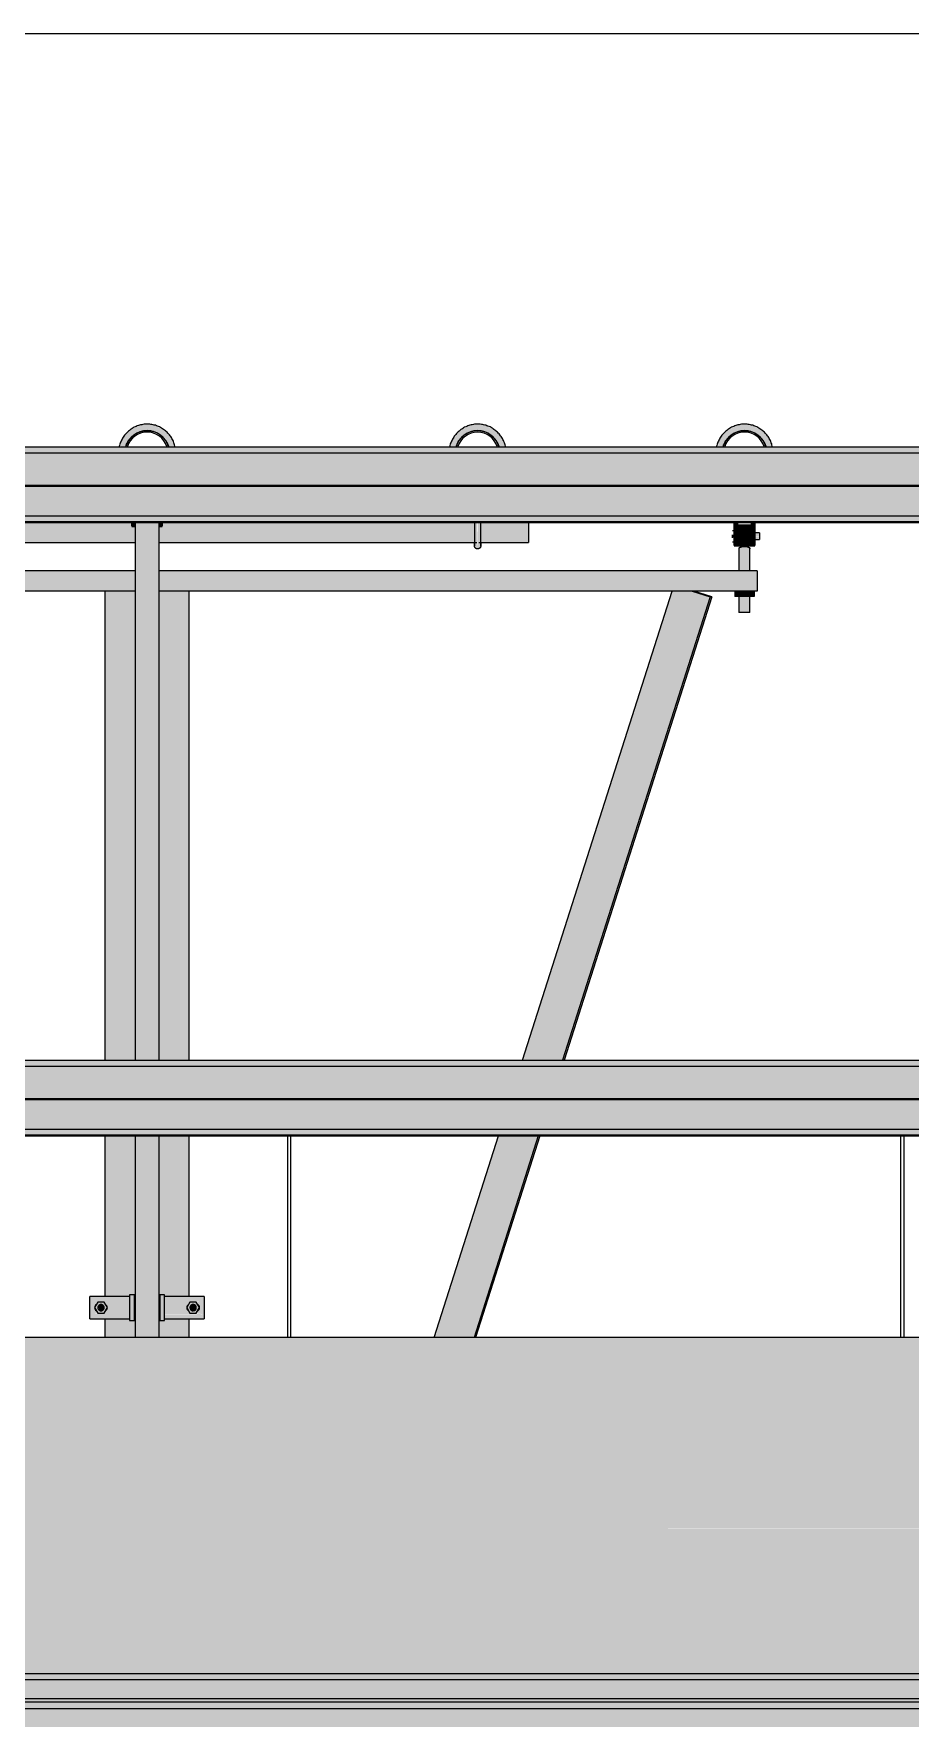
# Model space of a CAD drawing. Header units: inches. Extents: x 20426 to 92531, y -195 to 750.
# Drawn here: x 26891 to 26960, y 192 to 325.2 of the extents above; entities that cross this region are included whole.
import ezdxf

# ---------------------------------------------------------------- set-up
doc = ezdxf.new("R2010")
doc.units = ezdxf.units.IN
doc.header["$MEASUREMENT"] = 0
for name, color, linetype, lineweight in [('A-GLAZ-CWMG', 51, 'Continuous', 9), ('A-WALL-PATT', 111, 'Continuous', 13), ('M-HVAC-DUCT', 70, 'Continuous', 9), ('Q-SPCQ', 91, 'Continuous', 9), ('S-BEAM', 12, 'Continuous', 9)]:
    doc.layers.add(name, color=color, linetype=linetype, lineweight=lineweight)

# ---------------------------------------------------------------- blocks, each defined once
blk = doc.blocks.new('Girt_Z - 8_D-757207-Elevation - South')
at = {"layer": 'S-BEAM'}
h = blk.add_hatch(color=256, dxfattribs=at)
h.paths.add_polyline_path([(25949.14, 244), (25971.39, 244), (25971.39, 244.48), (25890.95, 244.48), (25890.95, 244), (25914.59, 244)], flags=0)
h.paths.add_polyline_path([(24774.17, 244), (25830.8, 244), (25830.8, 244.48), (22795.77, 244.48), (22795.77, 244), (24765.53, 244)], flags=0)
h = blk.add_hatch(color=256, dxfattribs=at)
h.paths.add_polyline_path([(25707.24, 241.63), (25830.8, 241.63), (25830.8, 244), (22795.77, 244), (22795.77, 241.63), (25672.68, 241.63)], flags=0)
h.paths.add_polyline_path([(25925.06, 241.63), (25925.06, 242.13), (25971.39, 242.13), (25971.39, 244), (25890.95, 244), (25890.95, 241.63), (25914.59, 241.63)], flags=0)
h = blk.add_hatch(color=256, dxfattribs=at)
h.paths.add_polyline_path([(24808.73, 241.45), (25830.8, 241.47), (25830.8, 241.63), (22795.77, 241.63), (22795.77, 241.45), (24774.17, 241.45)], flags=0)
h.paths.add_polyline_path([(25925.06, 241.45), (25925.06, 241.63), (25890.95, 241.63), (25890.95, 241.45), (25914.59, 241.45)], flags=0)
h = blk.add_hatch(color=256, dxfattribs=at)
h.paths.add_polyline_path([(24843.29, 241.37), (25830.8, 241.41), (25830.8, 241.45), (22795.77, 241.41), (22795.77, 241.37), (24808.73, 241.37)], flags=0)
h.paths.add_polyline_path([(25925.06, 241.37), (25925.06, 241.45), (25890.95, 241.41), (25890.95, 241.37), (25914.59, 241.37)], flags=0)
h = blk.add_hatch(color=256, dxfattribs=at)
h.paths.add_polyline_path([(25629.48, 239.05), (25672.77, 239.05), (25672.77, 241.25), (25830.8, 241.25), (25830.8, 241.37), (22795.77, 241.37), (22795.77, 241.25), (22810.02, 241.25), (22810.02, 239.05), (25620.84, 239.05)], flags=0)
h.paths.add_polyline_path([(25890.95, 241.25), (25925.06, 241.25), (25925.06, 241.37), (25890.95, 241.37)], flags=0)
for points in [[(24635.94, 238.6), (25672.77, 238.6), (25672.77, 239.05), (22810.02, 239.05), (22810.02, 238.6), (24566.82, 238.6)], [(25672.77, 238.52), (25672.77, 238.6), (22810.02, 238.6), (22810.02, 238.52), (25672.68, 238.52)]]:
    blk.add_hatch(color=256, dxfattribs=at).paths.add_polyline_path(points, flags=0)
for p, q in [((22795.77, 244.48), (25830.8, 244.48)), ((22795.77, 244), (25830.8, 244)), ((22795.77, 241.45), (25830.8, 241.45)), ((22795.77, 241.37), (25830.8, 241.37)), ((22810.02, 239.05), (25672.77, 239.05)), ((22810.02, 238.6), (25672.77, 238.6)), ((22810.02, 238.52), (25672.77, 238.52))]:
    blk.add_line(p, q, dxfattribs=at)
blk = doc.blocks.new('Girt_Z - 8_D-V30-Elevation - South')
at = {"layer": 'S-BEAM'}
for points in [[(25949.14, 292.25), (25971.39, 292.25), (25971.39, 292.73), (22795.77, 292.73), (22795.77, 292.25), (25931.86, 292.25)], [(25949.14, 289.88), (25971.39, 289.88), (25971.39, 292.25), (22795.77, 292.25), (22795.77, 289.88), (25931.86, 289.88)], [(25003.12, 289.7), (25971.39, 289.72), (25971.39, 289.88), (22795.77, 289.88), (22795.77, 289.7), (24998.8, 289.7)], [(25668.36, 289.62), (25971.39, 289.66), (25971.39, 289.7), (22795.77, 289.66), (22795.77, 289.62), (25666.2, 289.62)], [(25949.14, 287.3), (25971.39, 287.3), (25971.39, 289.62), (22795.77, 289.62), (22795.77, 287.3), (25931.86, 287.3)], [(25949.14, 286.85), (25971.39, 286.85), (25971.39, 287.3), (22795.77, 287.3), (22795.77, 286.85), (25931.86, 286.85)], [(25971.39, 286.77), (25971.39, 286.85), (22795.77, 286.85), (22795.77, 286.77), (25949.14, 286.77)]]:
    blk.add_hatch(color=256, dxfattribs=at).paths.add_polyline_path(points, flags=0)
for p, q in [((22795.77, 292.73), (25971.39, 292.73)), ((22795.77, 292.25), (25971.39, 292.25)), ((22795.77, 289.7), (25971.39, 289.7)), ((22795.77, 289.62), (25971.39, 289.62)), ((22795.77, 287.3), (25971.39, 287.3)), ((22795.77, 286.85), (25971.39, 286.85)), ((22795.77, 286.77), (25971.39, 286.77))]:
    blk.add_line(p, q, dxfattribs=at)
blk = doc.blocks.new('Girt_Z - 8_D-V31-Elevation - South')
at = {"layer": 'S-BEAM'}
for points in [[(24730.97, 195.75), (25672.77, 195.75), (25672.77, 196.23), (22810.02, 196.23), (22810.02, 195.75), (24722.34, 195.75)], [(25672.77, 194.24), (25672.77, 195.75), (22810.02, 195.75), (22810.02, 194.24), (25672.68, 194.24)]]:
    blk.add_hatch(color=256, dxfattribs=at).paths.add_polyline_path(points, flags=0)
for p, q in [((22810.02, 196.23), (25672.77, 196.23)), ((22810.02, 195.75), (25672.77, 195.75))]:
    blk.add_line(p, q, dxfattribs=at)
blk = doc.blocks.new('Basketball_Backstop-Performance_Sports_Systems-3103-Ceiling_Hung - 27_-0_ to 27_-11 7_8_-706978-Elevation - South')
at = {"layer": 'Q-SPCQ'}
for points in [[(24958.75, 292.73), (24958.75, 292.73), (24958.57, 293.32), (24958.01, 294.01), (24957.11, 294.44), (24956.35, 294.44), (24956.11, 294.44), (24955.21, 294.01), (24954.58, 293.23), (24954.53, 292.73), (24954.93, 292.74), (24955.2, 293.27), (24955.46, 293.56), (24955.89, 293.83), (24956.35, 293.97), (24956.61, 294), (24957.24, 293.87), (24957.66, 293.63), (24957.94, 293.37), (24958.19, 292.97), (24958.3, 292.73), (24958.74, 292.73)], [(24984.75, 292.73), (24984.75, 292.73), (24984.64, 293.23), (24983.94, 294.04), (24983.11, 294.44), (24982.11, 294.44), (24981.21, 294.01), (24980.58, 293.23), (24980.49, 292.73), (24980.95, 292.77), (24981.2, 293.27), (24981.52, 293.6), (24981.8, 293.79), (24982.36, 293.97), (24982.81, 293.97), (24983.26, 293.86), (24983.64, 293.65), (24983.92, 293.4), (24984.18, 292.99), (24984.3, 292.73), (24984.74, 292.73)], [(25005.43, 292.73), (25005.75, 292.73), (25005.57, 293.32), (25005.01, 294.01), (25004.11, 294.44), (25003.35, 294.44), (25003.11, 294.44), (25002.21, 294.01), (25001.58, 293.23), (25001.53, 292.73), (25001.93, 292.74), (25002.2, 293.27), (25002.46, 293.56), (25002.89, 293.83), (25003.35, 293.97), (25003.61, 294), (25004.24, 293.87), (25004.66, 293.63), (25004.94, 293.37), (25005.19, 292.97), (25005.3, 292.73), (25005.38, 292.73)], [(24958.16, 292.73), (24958.29, 292.73), (24958.13, 293.12), (24957.85, 293.49), (24957.49, 293.77), (24957.06, 293.94), (24956.61, 294), (24956.16, 293.94), (24955.6, 293.66), (24955.37, 293.49), (24955.1, 293.12), (24954.93, 292.73), (24955.07, 292.73), (24955.2, 293.06), (24955.6, 293.51), (24955.8, 293.66), (24956.19, 293.82), (24956.61, 293.87), (24957.03, 293.82), (24957.42, 293.66), (24957.76, 293.4), (24958.02, 293.06)], [(24984.16, 292.73), (24984.29, 292.73), (24984.13, 293.12), (24983.85, 293.49), (24983.49, 293.77), (24983.06, 293.94), (24982.61, 294), (24982.16, 293.94), (24981.74, 293.77), (24981.37, 293.49), (24981.1, 293.12), (24980.93, 292.73), (24981.07, 292.73), (24981.2, 293.06), (24981.52, 293.44), (24981.8, 293.66), (24982.19, 293.82), (24982.61, 293.87), (24983.03, 293.82), (24983.42, 293.66), (24983.76, 293.4), (24984.02, 293.06)], [(25005.29, 292.73), (25005.13, 293.12), (25004.85, 293.49), (25004.49, 293.77), (25004.06, 293.94), (25003.61, 294), (25003.16, 293.94), (25002.74, 293.77), (25002.37, 293.49), (25002.1, 293.12), (25001.93, 292.73), (25002.07, 292.73), (25002.2, 293.06), (25002.46, 293.4), (25002.8, 293.66), (25003.19, 293.82), (25003.61, 293.87), (25004.03, 293.82), (25004.42, 293.66), (25004.76, 293.4), (25005.02, 293.06), (25005.17, 292.73)], [(24955.61, 286.47), (24955.6, 286.77), (24955.42, 286.77), (24955.42, 286.47), (24955.6, 286.47)], [(24957.8, 286.47), (24957.76, 286.77), (24957.61, 286.77), (24957.61, 286.47), (24957.76, 286.47)], [(24982.61, 284.74), (24982.56, 286.77), (24982.39, 286.77), (24982.39, 285.57), (24982.41, 284.81)], [(25003.05, 285.69), (25003.05, 286.77), (25002.8, 286.77), (25002.8, 285.69)], [(25004.08, 285.66), (25004.08, 286.56), (25003.14, 286.53), (25003.14, 285.66)], [(25004.42, 285.69), (25004.42, 286.77), (25004.17, 286.77), (25004.17, 285.69)], [(25002.67, 285.69), (25002.8, 285.69), (25002.8, 285.8), (25002.67, 285.8)], [(25002.67, 285.57), (25002.8, 285.57), (25002.8, 285.69), (25002.67, 285.69)], [(25002.8, 284.96), (25003.05, 284.96), (25003.05, 285.69), (25002.8, 285.69), (25002.8, 285.04)], [(25003.61, 284.86), (25004.08, 284.87), (25004.08, 285.66), (25003.14, 285.66), (25003.14, 284.87), (25003.53, 284.86)], [(25004.17, 284.96), (25004.42, 284.96), (25004.42, 285.69), (25004.17, 285.69), (25004.17, 285.04)], [(25003.61, 280.94), (25003.61, 281.37), (25002.86, 281.37), (25002.86, 280.94)], [(25003.61, 280.94), (25004.36, 280.94), (25004.36, 281.37), (25003.61, 281.37)], [(24952.98, 224.75), (24953.16, 224.82), (24953.23, 225), (24953.2, 225.12), (24953.05, 225.24), (24952.86, 225.22), (24952.77, 225.12), (24952.86, 224.78)], [(24960.23, 224.75), (24960.45, 224.87), (24960.48, 225), (24960.3, 225.24), (24960.05, 225.18), (24959.98, 225), (24960.05, 224.82)]]:
    blk.add_hatch(color=256, dxfattribs=at).paths.add_polyline_path(points, flags=0)
h = blk.add_hatch(color=256, dxfattribs=at)
h.paths.add_polyline_path([(24986.61, 285.19), (24986.61, 286.77), (24982.84, 286.77), (24982.83, 285.54), (24982.83, 285.19)], flags=0)
h.paths.add_polyline_path([(24972.88, 285.19), (24982.39, 285.22), (24982.4, 285.44), (24982.36, 286.77), (24957.8, 286.77), (24957.76, 286.47), (24957.61, 286.48), (24957.61, 286.77), (24957.55, 286.77), (24957.55, 285.19), (24964.24, 285.19)], flags=0)
h.paths.add_polyline_path([(24955.6, 285.19), (24955.67, 285.22), (24955.67, 286.77), (24955.61, 286.72), (24955.6, 286.47), (24955.42, 286.48), (24955.42, 286.77), (24930.84, 286.77), (24930.83, 285.54), (24930.86, 285.19), (24946.96, 285.19)], flags=0)
h.paths.add_polyline_path([(24930.38, 285.19), (24930.4, 285.42), (24930.36, 286.77), (24926.61, 286.77), (24926.61, 285.19), (24930.37, 285.19)], flags=0)
h = blk.add_hatch(color=256, dxfattribs=at)
h.paths.add_polyline_path([(24956.61, 222.64), (24956.61, 238.52), (24955.67, 238.52), (24955.71, 222.64), (24956.47, 222.64)], flags=0)
h.paths.add_polyline_path([(24956.61, 244.48), (24956.61, 286.77), (24955.67, 286.77), (24955.73, 244.48), (24956.44, 244.48)], flags=0)
h = blk.add_hatch(color=256, dxfattribs=at)
h.paths.add_polyline_path([(24956.71, 222.64), (24957.55, 222.64), (24957.52, 238.52), (24956.61, 238.52), (24956.61, 222.64)], flags=0)
h.paths.add_polyline_path([(24956.68, 244.48), (24957.55, 244.48), (24957.52, 286.77), (24956.61, 286.77), (24956.61, 244.48)], flags=0)
h = blk.add_hatch(color=256, dxfattribs=at)
h.paths.add_polyline_path([(24982.81, 285.19), (24982.86, 285.19), (24982.83, 285.4)], flags=0)
h.paths.add_polyline_path([(24982.61, 284.74), (24982.82, 284.81), (24982.83, 284.98), (24982.86, 284.95), (24982.81, 285.19), (24982.85, 286.45), (24982.79, 286.77), (24982.66, 286.77), (24982.61, 286.7), (24982.61, 284.96)], flags=0)
h = blk.add_hatch(color=256, dxfattribs=at)
h.paths.add_polyline_path([(25003.14, 285.69), (25003.14, 285.94), (25003.05, 285.89), (25003.05, 285.69)], flags=0)
h.paths.add_polyline_path([(25004.8, 285.69), (25004.8, 285.94), (25004.42, 285.9), (25004.42, 285.69)], flags=0)
h.paths.add_polyline_path([(25004.17, 285.69), (25004.17, 285.94), (25004.08, 285.89), (25004.08, 285.69)], flags=0)
h = blk.add_hatch(color=256, dxfattribs=at)
h.paths.add_polyline_path([(25004.08, 285.44), (25004.17, 285.49), (25004.17, 285.69), (25004.08, 285.66), (25004.08, 285.44)], flags=0)
h.paths.add_polyline_path([(25004.42, 285.44), (25004.8, 285.49), (25004.8, 285.69), (25004.42, 285.68), (25004.42, 285.44)], flags=0)
h.paths.add_polyline_path([(25003.14, 285.44), (25003.14, 285.69), (25003.05, 285.63), (25003.05, 285.44)], flags=0)
h = blk.add_hatch(color=256, dxfattribs=at)
h.paths.add_polyline_path([(25003.18, 279.69), (25004.04, 279.69), (25003.99, 280.94), (25003.17, 280.94), (25003.17, 279.69)], flags=0)
h.paths.add_polyline_path([(25003.56, 282.95), (25004.04, 282.95), (25004.02, 284.76), (25003.68, 284.86), (25003.39, 284.83), (25003.17, 284.75), (25003.21, 282.95), (25003.53, 282.95)], flags=0)
h = blk.add_hatch(color=256, dxfattribs=at)
h.paths.add_polyline_path([(24908.61, 281.37), (24955.67, 281.37), (24955.67, 282.95), (24908.61, 282.95), (24908.61, 282.67)], flags=0)
h.paths.add_polyline_path([(24998.8, 281.37), (25004.61, 281.37), (25004.61, 282.95), (24957.55, 282.95), (24957.55, 281.37), (24981.52, 281.37)], flags=0)
h = blk.add_hatch(color=256, dxfattribs=at)
h.paths.add_polyline_path([(24955.6, 222.64), (24955.67, 222.64), (24955.67, 224.12), (24955.61, 224.07), (24955.6, 224), (24955.23, 224), (24955.23, 224.12), (24953.29, 224.12), (24953.29, 222.64), (24955.47, 222.64)], flags=0)
h.paths.add_polyline_path([(24957.55, 222.64), (24959.92, 222.64), (24959.92, 224.12), (24957.98, 224.07), (24957.98, 224), (24957.61, 224), (24957.55, 224)], flags=0)
h.paths.add_polyline_path([(24953.35, 224.76), (24953.47, 224.93), (24953.41, 224.86), (24953.37, 224.79)], flags=0)
h.paths.add_polyline_path([(24953.48, 225.01), (24953.4, 225.2), (24953.41, 225.12), (24953.47, 225.03)], flags=0)
h.paths.add_polyline_path([(24953.74, 225.87), (24955.23, 225.87), (24955.23, 226), (24955.61, 226), (24955.61, 225.87), (24955.67, 225.87), (24955.67, 238.52), (24953.29, 238.52), (24953.29, 225.87), (24953.63, 225.87)], flags=0)
h.paths.add_polyline_path([(24959.48, 225.87), (24959.92, 225.87), (24959.92, 238.52), (24957.55, 238.52), (24957.61, 226), (24957.98, 226), (24957.99, 225.87), (24959.3, 225.87)], flags=0)
h.paths.add_polyline_path([(24953.29, 244.48), (24955.67, 244.48), (24955.67, 281.37), (24953.29, 281.37), (24953.29, 245.16)], flags=0)
h.paths.add_polyline_path([(24959.83, 244.48), (24959.92, 244.48), (24959.92, 281.37), (24957.55, 281.37), (24957.55, 244.48), (24959.81, 244.48)], flags=0)
h = blk.add_hatch(color=256, dxfattribs=at)
h.paths.add_polyline_path([(24979.19, 222.64), (24982.33, 222.64), (24987.39, 238.52), (24984.25, 238.52), (24980.39, 226.41)], flags=0)
h.paths.add_polyline_path([(24986.15, 244.48), (24989.29, 244.48), (25000.91, 280.92), (24999.49, 281.37), (24997.92, 281.37), (24986.37, 245.16)], flags=0)
h = blk.add_hatch(color=256, dxfattribs=at)
h.paths.add_polyline_path([(24982.33, 222.64), (24982.46, 222.64), (24987.52, 238.52), (24987.39, 238.52)], flags=0)
h.paths.add_polyline_path([(24989.29, 244.48), (24989.42, 244.48), (25001.04, 280.92), (25000.91, 280.92), (24989.51, 245.16)], flags=0)
h = blk.add_hatch(color=256, dxfattribs=at)
h.paths.add_polyline_path([(24955.23, 225.56), (24955.23, 225.87), (24952.11, 225.83), (24952.11, 225.56)], flags=0)
h.paths.add_polyline_path([(24955.67, 225.56), (24955.67, 225.87), (24955.61, 225.83), (24955.61, 225.56)], flags=0)
h.paths.add_polyline_path([(24961.11, 225.56), (24961.11, 225.87), (24957.98, 225.83), (24957.98, 225.56), (24959.92, 225.56)], flags=0)
h = blk.add_hatch(color=256, dxfattribs=at)
h.paths.add_polyline_path([(24952.11, 224.44), (24955.23, 224.44), (24955.23, 225.56), (24952.11, 225.56), (24952.11, 224.87)], flags=0)
h.paths.add_polyline_path([(24952.11, 224.44), (24952.71, 224.59), (24952.49, 225.07), (24952.65, 225.29), (24952.71, 225.41), (24952.8, 225.44), (24953.23, 225.44), (24953.47, 224.93), (24953.33, 224.73), (24953.2, 224.56), (24952.48, 224.53)], flags=0)
h.paths.add_polyline_path([(24955.61, 224.44), (24955.67, 224.44), (24955.67, 225.56), (24955.61, 225.56), (24955.61, 224.64)], flags=0)
h.paths.add_polyline_path([(24957.55, 224.44), (24957.61, 224.44), (24957.55, 224.57)], flags=0)
h.paths.add_polyline_path([(24961.11, 224.44), (24961.11, 225.56), (24960.5, 225.41), (24960.72, 224.93), (24960.57, 224.71), (24960.5, 224.59), (24960.74, 224.53)], flags=0)
h.paths.add_polyline_path([(24957.98, 224.44), (24961.11, 224.44), (24960.41, 224.56), (24959.98, 224.56), (24959.74, 225.07), (24959.88, 225.27), (24960.02, 225.44), (24960.74, 225.47), (24961.11, 225.56), (24957.98, 225.56), (24957.98, 224.55)], flags=0)
h = blk.add_hatch(color=256, dxfattribs=at)
h.paths.add_polyline_path([(24953.23, 224.56), (24953.45, 225.06), (24953.23, 225.44), (24952.73, 225.44), (24952.48, 225), (24952.73, 224.56), (24953.16, 224.56)], flags=0)
h.paths.add_polyline_path([(24960.48, 224.56), (24960.74, 225), (24960.48, 225.44), (24959.98, 225.44), (24959.73, 225), (24959.98, 224.56), (24960.45, 224.56)], flags=0)
h.paths.add_polyline_path([(24952.98, 224.75), (24952.8, 224.82), (24952.73, 225), (24952.8, 225.18), (24952.98, 225.25), (24953.16, 225.18), (24953.23, 225), (24953.16, 224.82), (24953.05, 224.76)], flags=0)
h.paths.add_polyline_path([(24960.23, 224.75), (24960.05, 224.82), (24959.98, 225), (24960.05, 225.18), (24960.23, 225.25), (24960.41, 225.18), (24960.48, 225), (24960.41, 224.82), (24960.3, 224.76)], flags=0)
h = blk.add_hatch(color=256, dxfattribs=at)
h.paths.add_polyline_path([(24955.6, 224), (24955.61, 224), (24955.6, 226), (24955.23, 226), (24955.23, 224)], flags=0)
h.paths.add_polyline_path([(24957.98, 224), (24957.98, 226), (24957.61, 226), (24957.61, 224)], flags=0)
h = blk.add_hatch(color=256, dxfattribs=at)
h.paths.add_polyline_path([(24955.61, 224.12), (24955.67, 224.17), (24955.67, 224.44), (24955.61, 224.39), (24955.61, 224.13)], flags=0)
h.paths.add_polyline_path([(24959.92, 224.12), (24961.11, 224.17), (24961.11, 224.44), (24957.98, 224.41), (24957.98, 224.12)], flags=0)
h.paths.add_polyline_path([(24952.11, 224.12), (24955.23, 224.17), (24955.23, 224.44), (24952.11, 224.44), (24952.11, 224.14)], flags=0)
for p, q in [((24955.42, 286.47), (24955.42, 286.76)), ((24955.42, 286.44), (24955.61, 286.44)), ((24955.61, 286.76), (24955.61, 286.47)), ((24955.67, 286.77), (24955.67, 244.48)), ((24957.55, 244.48), (24957.55, 286.77)), ((24957.61, 286.47), (24957.61, 286.76)), ((24957.61, 286.44), (24957.8, 286.44)), ((24957.8, 286.76), (24957.8, 286.47)), ((24986.61, 286.77), (24986.61, 285.19)), ((25002.8, 285.69), (25002.8, 286.77)), ((25003.05, 286.77), (25003.05, 285.69)), ((25004.08, 286.56), (25003.14, 286.56)), ((25003.14, 285.66), (25003.14, 286.56)), ((25004.08, 286.56), (25004.08, 285.66)), ((25004.17, 285.69), (25004.17, 286.77)), ((25004.42, 286.77), (25004.42, 285.69)), ((24930.72, 285.19), (24955.67, 285.19)), ((24957.55, 285.19), (24982.55, 285.19)), ((24982.72, 285.19), (24986.61, 285.19)), ((25002.8, 286.12), (25002.67, 286.12)), ((25002.67, 285.69), (25002.67, 285.8)), ((25002.67, 285.57), (25002.67, 285.69)), ((25002.67, 285.25), (25002.8, 285.25)), ((25002.8, 284.96), (25002.8, 285.69)), ((25003.14, 285.94), (25003.05, 285.94)), ((25003.05, 285.69), (25003.05, 284.96)), ((25003.05, 285.44), (25003.14, 285.44)), ((25003.14, 284.87), (25003.14, 285.66)), ((25004.17, 285.94), (25004.08, 285.94)), ((25004.08, 285.66), (25004.08, 284.87)), ((25004.08, 285.44), (25004.17, 285.44)), ((25004.17, 284.96), (25004.17, 285.69)), ((25004.8, 285.94), (25004.42, 285.94)), ((25004.42, 285.69), (25004.42, 284.96)), ((25004.42, 285.44), (25004.8, 285.44)), ((25004.8, 285.94), (25004.8, 285.69)), ((25004.8, 285.69), (25004.8, 285.44)), ((25002.8, 284.94), (25003.05, 284.94)), ((25003.14, 284.75), (25003.17, 284.75)), ((25003.17, 284.75), (25003.17, 282.95)), ((25004.04, 282.95), (25004.04, 284.75)), ((25004.04, 284.75), (25004.08, 284.75)), ((25004.17, 284.94), (25004.42, 284.94)), ((24955.68, 282.95), (24908.61, 282.95)), ((25004.61, 282.95), (24957.55, 282.95)), ((25004.61, 282.95), (25004.61, 281.37)), ((24955.68, 281.37), (24908.61, 281.37)), ((24953.29, 281.37), (24953.29, 244.48)), ((25004.61, 281.37), (24957.55, 281.37)), ((24959.92, 244.48), (24959.92, 281.37)), ((24986.15, 244.48), (24997.92, 281.37)), ((24999.49, 281.37), (25000.91, 280.92)), ((25001.04, 280.92), (24999.62, 281.37)), ((25002.86, 281.37), (25002.86, 280.94)), ((25003.17, 281.37), (25003.17, 279.69)), ((25003.61, 281.37), (25003.61, 280.94)), ((25004.04, 279.69), (25004.04, 281.37)), ((25004.36, 281.37), (25004.36, 280.94)), ((25000.91, 280.92), (24989.29, 244.48)), ((25001.04, 280.92), (24989.42, 244.48)), ((25000.91, 280.92), (25001.04, 280.92)), ((25003.61, 280.94), (25002.86, 280.94)), ((25004.36, 280.94), (25003.61, 280.94)), ((25004.04, 279.69), (25003.17, 279.69)), ((24953.29, 238.52), (24953.29, 225.86)), ((24955.67, 238.52), (24955.67, 222.64)), ((24957.55, 222.64), (24957.55, 238.52)), ((24959.92, 225.86), (24959.92, 238.52)), ((24979.19, 222.64), (24984.25, 238.52)), ((24987.39, 238.52), (24982.33, 222.64)), ((24987.52, 238.52), (24982.46, 222.64)), ((24955.23, 225.87), (24952.11, 225.87)), ((24952.11, 225.56), (24952.11, 225.87)), ((24952.11, 224.44), (24952.11, 225.56)), ((24952.73, 225.44), (24952.48, 225)), ((24953.23, 225.44), (24952.73, 225.44)), ((24953.49, 225), (24953.23, 225.44)), ((24955.23, 226), (24955.23, 224)), ((24955.61, 226), (24955.23, 226)), ((24955.61, 224), (24955.61, 226)), ((24955.67, 225.87), (24955.61, 225.87)), ((24955.67, 226), (24955.67, 222.64)), ((24957.61, 226), (24957.61, 224)), ((24957.98, 226), (24957.61, 226)), ((24957.98, 224), (24957.98, 226)), ((24961.11, 225.87), (24957.98, 225.87)), ((24959.98, 225.44), (24959.73, 225)), ((24960.48, 225.44), (24959.98, 225.44)), ((24960.74, 225), (24960.48, 225.44)), ((24961.11, 225.87), (24961.11, 225.56)), ((24961.11, 225.56), (24961.11, 224.44)), ((24952.11, 224.12), (24952.11, 224.44)), ((24952.11, 224.12), (24955.23, 224.12)), ((24952.48, 225), (24952.73, 224.56)), ((24952.73, 224.56), (24953.23, 224.56)), ((24953.23, 224.56), (24953.49, 225)), ((24953.29, 224.14), (24953.29, 222.64)), ((24955.23, 224), (24955.61, 224)), ((24955.61, 224.12), (24955.67, 224.12)), ((24957.61, 224), (24957.98, 224)), ((24957.98, 224.12), (24961.11, 224.12)), ((24959.73, 225), (24959.98, 224.56)), ((24959.92, 222.64), (24959.92, 224.14)), ((24959.98, 224.56), (24960.48, 224.56)), ((24960.48, 224.56), (24960.74, 225)), ((24961.11, 224.44), (24961.11, 224.12))]:
    blk.add_line(p, q, dxfattribs=at)
at = {"layer": 'Q-SPCQ', "flags": 128}
for points in [[(24958.8, 292.78), (24958.77, 292.87), (24958.75, 292.96), (24958.72, 293.04), (24958.68, 293.13), (24958.65, 293.21), (24958.61, 293.29), (24958.56, 293.37), (24958.52, 293.45), (24958.47, 293.52), (24958.42, 293.59), (24958.36, 293.66), (24958.3, 293.73), (24958.24, 293.8), (24958.18, 293.86), (24958.11, 293.93), (24958.05, 293.98), (24957.97, 294.04), (24957.9, 294.09), (24957.83, 294.14), (24957.75, 294.19), (24957.67, 294.23), (24957.59, 294.28), (24957.51, 294.31), (24957.43, 294.35), (24957.34, 294.38), (24957.26, 294.41), (24957.17, 294.43), (24957.08, 294.45), (24956.99, 294.47), (24956.91, 294.48), (24956.82, 294.49), (24956.73, 294.5), (24956.64, 294.5), (24956.55, 294.5), (24956.46, 294.49), (24956.37, 294.49), (24956.28, 294.48), (24956.19, 294.46), (24956.1, 294.44), (24956.01, 294.42), (24955.93, 294.39), (24955.84, 294.36), (24955.76, 294.33), (24955.68, 294.3), (24955.59, 294.26), (24955.51, 294.21), (24955.44, 294.17), (24955.36, 294.12), (24955.29, 294.07), (24955.22, 294.01), (24955.15, 293.96), (24955.08, 293.9), (24955.01, 293.83), (24954.95, 293.77), (24954.89, 293.7), (24954.84, 293.63), (24954.78, 293.56), (24954.73, 293.49), (24954.68, 293.41), (24954.64, 293.33), (24954.6, 293.25), (24954.56, 293.17), (24954.52, 293.09), (24954.49, 293), (24954.46, 292.92), (24954.44, 292.83), (24954.42, 292.74)], [(24984.8, 292.78), (24984.77, 292.87), (24984.75, 292.96), (24984.72, 293.04), (24984.68, 293.13), (24984.65, 293.21), (24984.61, 293.29), (24984.56, 293.37), (24984.52, 293.45), (24984.47, 293.52), (24984.42, 293.59), (24984.36, 293.66), (24984.3, 293.73), (24984.24, 293.8), (24984.18, 293.86), (24984.11, 293.93), (24984.05, 293.98), (24983.97, 294.04), (24983.9, 294.09), (24983.83, 294.14), (24983.75, 294.19), (24983.67, 294.23), (24983.59, 294.28), (24983.51, 294.31), (24983.43, 294.35), (24983.34, 294.38), (24983.26, 294.41), (24983.17, 294.43), (24983.08, 294.45), (24982.99, 294.47), (24982.91, 294.48), (24982.82, 294.49), (24982.73, 294.5), (24982.64, 294.5), (24982.55, 294.5), (24982.46, 294.49), (24982.37, 294.49), (24982.28, 294.48), (24982.19, 294.46), (24982.1, 294.44), (24982.01, 294.42), (24981.93, 294.39), (24981.84, 294.36), (24981.76, 294.33), (24981.68, 294.3), (24981.59, 294.26), (24981.51, 294.21), (24981.44, 294.17), (24981.36, 294.12), (24981.29, 294.07), (24981.22, 294.01), (24981.15, 293.96), (24981.08, 293.9), (24981.01, 293.83), (24980.95, 293.77), (24980.89, 293.7), (24980.84, 293.63), (24980.78, 293.56), (24980.73, 293.49), (24980.68, 293.41), (24980.64, 293.33), (24980.6, 293.25), (24980.56, 293.17), (24980.52, 293.09), (24980.49, 293), (24980.46, 292.92), (24980.44, 292.83), (24980.42, 292.74)], [(25005.8, 292.78), (25005.77, 292.87), (25005.75, 292.96), (25005.72, 293.04), (25005.68, 293.13), (25005.65, 293.21), (25005.61, 293.29), (25005.56, 293.37), (25005.52, 293.45), (25005.47, 293.52), (25005.42, 293.59), (25005.36, 293.66), (25005.3, 293.73), (25005.24, 293.8), (25005.18, 293.86), (25005.11, 293.93), (25005.05, 293.98), (25004.97, 294.04), (25004.9, 294.09), (25004.83, 294.14), (25004.75, 294.19), (25004.67, 294.23), (25004.59, 294.28), (25004.51, 294.31), (25004.43, 294.35), (25004.34, 294.38), (25004.26, 294.41), (25004.17, 294.43), (25004.08, 294.45), (25003.99, 294.47), (25003.91, 294.48), (25003.82, 294.49), (25003.73, 294.5), (25003.64, 294.5), (25003.55, 294.5), (25003.46, 294.49), (25003.37, 294.49), (25003.28, 294.48), (25003.19, 294.46), (25003.1, 294.44), (25003.01, 294.42), (25002.93, 294.39), (25002.84, 294.36), (25002.76, 294.33), (25002.68, 294.3), (25002.59, 294.26), (25002.51, 294.21), (25002.44, 294.17), (25002.36, 294.12), (25002.29, 294.07), (25002.22, 294.01), (25002.15, 293.96), (25002.08, 293.9), (25002.01, 293.83), (25001.95, 293.77), (25001.89, 293.7), (25001.84, 293.63), (25001.78, 293.56), (25001.73, 293.49), (25001.68, 293.41), (25001.64, 293.33), (25001.6, 293.25), (25001.56, 293.17), (25001.52, 293.09), (25001.49, 293), (25001.46, 292.92), (25001.44, 292.83), (25001.42, 292.74)], [(24954.93, 292.73), (24954.95, 292.8), (24954.97, 292.87), (24955, 292.93), (24955.03, 293), (24955.06, 293.06), (24955.09, 293.12), (24955.13, 293.18), (24955.17, 293.24), (24955.21, 293.3), (24955.25, 293.35), (24955.3, 293.4), (24955.34, 293.46)], [(24955.44, 293.55), (24955.5, 293.6), (24955.55, 293.64), (24955.61, 293.68), (24955.67, 293.72), (24955.73, 293.76), (24955.79, 293.79), (24955.85, 293.83), (24955.91, 293.85), (24955.98, 293.88), (24956.04, 293.91), (24956.11, 293.93), (24956.18, 293.95), (24956.25, 293.96), (24956.31, 293.97), (24956.38, 293.99), (24956.45, 293.99), (24956.52, 294), (24956.59, 294), (24956.66, 294), (24956.73, 294), (24956.8, 293.99), (24956.87, 293.98), (24956.94, 293.97), (24957.01, 293.95), (24957.08, 293.94), (24957.14, 293.92), (24957.21, 293.89), (24957.28, 293.87), (24957.34, 293.84), (24957.4, 293.81), (24957.46, 293.78), (24957.53, 293.74), (24957.58, 293.7), (24957.64, 293.66), (24957.7, 293.62), (24957.75, 293.58), (24957.8, 293.53)], [(24957.9, 293.43), (24957.95, 293.38), (24957.99, 293.33), (24958.03, 293.27), (24958.07, 293.21), (24958.11, 293.15), (24958.15, 293.09), (24958.18, 293.03), (24958.21, 292.97), (24958.24, 292.9), (24958.26, 292.84), (24958.28, 292.77)], [(24980.93, 292.73), (24980.95, 292.8), (24980.97, 292.87), (24981, 292.93), (24981.03, 293), (24981.06, 293.06), (24981.09, 293.12), (24981.13, 293.18), (24981.17, 293.24), (24981.21, 293.3), (24981.25, 293.35), (24981.3, 293.4), (24981.34, 293.46)], [(24981.44, 293.55), (24981.5, 293.6), (24981.55, 293.64), (24981.61, 293.68), (24981.67, 293.72), (24981.73, 293.76), (24981.79, 293.79), (24981.85, 293.83), (24981.91, 293.85), (24981.98, 293.88), (24982.04, 293.91), (24982.11, 293.93), (24982.18, 293.95), (24982.25, 293.96), (24982.31, 293.97), (24982.38, 293.99), (24982.45, 293.99), (24982.52, 294), (24982.59, 294), (24982.66, 294), (24982.73, 294), (24982.8, 293.99), (24982.87, 293.98), (24982.94, 293.97), (24983.01, 293.95), (24983.08, 293.94), (24983.14, 293.92), (24983.21, 293.89), (24983.28, 293.87), (24983.34, 293.84), (24983.4, 293.81), (24983.46, 293.78), (24983.53, 293.74), (24983.58, 293.7), (24983.64, 293.66), (24983.7, 293.62), (24983.75, 293.58), (24983.8, 293.53)], [(24983.9, 293.43), (24983.95, 293.38), (24983.99, 293.33), (24984.03, 293.27), (24984.07, 293.21), (24984.11, 293.15), (24984.15, 293.09), (24984.18, 293.03), (24984.21, 292.97), (24984.24, 292.9), (24984.26, 292.84), (24984.28, 292.77)], [(25001.93, 292.73), (25001.95, 292.8), (25001.97, 292.87), (25002, 292.93), (25002.03, 293), (25002.06, 293.06), (25002.09, 293.12), (25002.13, 293.18), (25002.17, 293.24), (25002.21, 293.3), (25002.25, 293.35), (25002.3, 293.4), (25002.34, 293.46)], [(25002.44, 293.55), (25002.5, 293.6), (25002.55, 293.64), (25002.61, 293.68), (25002.67, 293.72), (25002.73, 293.76), (25002.79, 293.79), (25002.85, 293.83), (25002.91, 293.85), (25002.98, 293.88), (25003.04, 293.91), (25003.11, 293.93), (25003.18, 293.95), (25003.25, 293.96), (25003.31, 293.97), (25003.38, 293.99), (25003.45, 293.99), (25003.52, 294), (25003.59, 294), (25003.66, 294), (25003.73, 294), (25003.8, 293.99), (25003.87, 293.98), (25003.94, 293.97), (25004.01, 293.95), (25004.08, 293.94), (25004.14, 293.92), (25004.21, 293.89), (25004.28, 293.87), (25004.34, 293.84), (25004.4, 293.81), (25004.46, 293.78), (25004.53, 293.74), (25004.58, 293.7), (25004.64, 293.66), (25004.7, 293.62), (25004.75, 293.58), (25004.8, 293.53)], [(25004.9, 293.43), (25004.95, 293.38), (25004.99, 293.33), (25005.03, 293.27), (25005.07, 293.21), (25005.11, 293.15), (25005.15, 293.09), (25005.18, 293.03), (25005.21, 292.97), (25005.24, 292.9), (25005.26, 292.84), (25005.28, 292.77)], [(24982.36, 286.77), (24982.36, 286.7), (24982.36, 286.62), (24982.36, 286.54), (24982.36, 286.46), (24982.36, 286.38), (24982.36, 286.31), (24982.36, 286.23), (24982.36, 286.16), (24982.36, 286.09), (24982.36, 286.01), (24982.36, 285.94), (24982.36, 285.88), (24982.36, 285.81), (24982.36, 285.74), (24982.36, 285.68), (24982.36, 285.62), (24982.36, 285.56), (24982.36, 285.5), (24982.36, 285.45), (24982.36, 285.4), (24982.36, 285.35), (24982.36, 285.3), (24982.36, 285.25), (24982.36, 285.21), (24982.36, 285.17), (24982.36, 285.14), (24982.36, 285.1), (24982.36, 285.07), (24982.36, 285.05), (24982.36, 285.02), (24982.36, 285), (24982.36, 284.98), (24982.36, 284.97), (24982.36, 284.95), (24982.36, 284.95), (24982.36, 284.94), (24982.36, 284.94)], [(24982.86, 284.94), (24982.86, 284.94), (24982.86, 284.94), (24982.86, 284.95), (24982.86, 284.96), (24982.86, 284.98), (24982.86, 284.99), (24982.86, 285.02), (24982.86, 285.04), (24982.86, 285.07), (24982.86, 285.1), (24982.86, 285.13), (24982.86, 285.16), (24982.86, 285.2), (24982.86, 285.24), (24982.86, 285.29), (24982.86, 285.33), (24982.86, 285.38), (24982.86, 285.43), (24982.86, 285.49), (24982.86, 285.54), (24982.86, 285.6), (24982.86, 285.66), (24982.86, 285.73), (24982.86, 285.79), (24982.86, 285.86), (24982.86, 285.93), (24982.86, 285.99), (24982.86, 286.07), (24982.86, 286.14), (24982.86, 286.21), (24982.86, 286.29), (24982.86, 286.36), (24982.86, 286.44), (24982.86, 286.52), (24982.86, 286.6), (24982.86, 286.68), (24982.86, 286.76)], [(24982.36, 284.94), (24982.36, 284.94), (24982.36, 284.94), (24982.36, 284.95), (24982.36, 284.96), (24982.36, 284.98), (24982.36, 284.99), (24982.36, 285.02), (24982.36, 285.04), (24982.36, 285.07), (24982.36, 285.1), (24982.36, 285.13), (24982.36, 285.16), (24982.36, 285.2)], [(24982.86, 285.21), (24982.86, 285.17), (24982.86, 285.14), (24982.86, 285.1), (24982.86, 285.07), (24982.86, 285.05), (24982.86, 285.02), (24982.86, 285), (24982.86, 284.98), (24982.86, 284.97), (24982.86, 284.95), (24982.86, 284.95), (24982.86, 284.94), (24982.86, 284.94)], [(24982.61, 284.69), (24982.6, 284.69), (24982.59, 284.69), (24982.58, 284.69), (24982.57, 284.69), (24982.56, 284.69), (24982.55, 284.69), (24982.54, 284.7), (24982.53, 284.7), (24982.52, 284.7), (24982.51, 284.71), (24982.51, 284.71), (24982.5, 284.72), (24982.49, 284.72), (24982.48, 284.73), (24982.47, 284.73), (24982.46, 284.74), (24982.45, 284.74), (24982.45, 284.75), (24982.44, 284.76), (24982.43, 284.76), (24982.43, 284.77), (24982.42, 284.78), (24982.41, 284.79), (24982.41, 284.79), (24982.4, 284.8), (24982.4, 284.81), (24982.39, 284.82), (24982.39, 284.83), (24982.38, 284.84), (24982.38, 284.85), (24982.38, 284.86), (24982.37, 284.87), (24982.37, 284.88), (24982.37, 284.89), (24982.37, 284.9), (24982.36, 284.9), (24982.36, 284.91), (24982.36, 284.92), (24982.36, 284.93), (24982.36, 284.94)], [(24982.86, 284.94), (24982.86, 284.93), (24982.86, 284.92), (24982.86, 284.91), (24982.86, 284.9), (24982.86, 284.89), (24982.85, 284.88), (24982.85, 284.87), (24982.85, 284.86), (24982.85, 284.85), (24982.84, 284.84), (24982.84, 284.83), (24982.83, 284.82), (24982.83, 284.81), (24982.82, 284.8), (24982.82, 284.8), (24982.81, 284.79), (24982.81, 284.78), (24982.8, 284.77), (24982.79, 284.77), (24982.79, 284.76), (24982.78, 284.75), (24982.77, 284.74), (24982.76, 284.74), (24982.76, 284.73), (24982.75, 284.73), (24982.74, 284.72), (24982.73, 284.72), (24982.72, 284.71), (24982.71, 284.71), (24982.7, 284.7), (24982.69, 284.7), (24982.68, 284.7), (24982.67, 284.7), (24982.66, 284.69), (24982.65, 284.69), (24982.64, 284.69), (24982.63, 284.69), (24982.62, 284.69), (24982.61, 284.69), (24982.61, 284.69)], [(24952.94, 225.25), (24952.95, 225.25), (24952.96, 225.25), (24952.97, 225.25), (24952.98, 225.25), (24952.98, 225.25)], [(24952.98, 225.25), (24952.98, 225.25), (24952.99, 225.25), (24953.01, 225.25)], [(24960.21, 225.25), (24960.22, 225.25), (24960.23, 225.25), (24960.23, 225.25)], [(24960.23, 225.25), (24960.24, 225.25), (24960.25, 225.25), (24960.26, 225.25), (24960.27, 225.25)], [(24952.97, 224.75), (24952.96, 224.75), (24952.95, 224.75), (24952.94, 224.75)], [(24953, 224.75), (24952.99, 224.75), (24952.98, 224.75), (24952.98, 224.75)], [(24960.23, 224.75), (24960.23, 224.75), (24960.22, 224.75)], [(24960.27, 224.75), (24960.26, 224.75), (24960.25, 224.75), (24960.24, 224.75), (24960.23, 224.75), (24960.23, 224.75)]]:
    blk.add_lwpolyline(points, dxfattribs=at)
at = {"layer": 'Q-SPCQ'}
for centre, radius, start, end in [((24956.61, 292.25), 1.75, 16.0362, 163.9638), ((24956.61, 292.25), 1.63, 17.3542, 162.6458), ((24982.61, 292.25), 1.75, 16.0362, 163.9638), ((24982.61, 292.25), 1.62, 17.3542, 162.6458), ((25003.61, 292.25), 1.75, 16.0362, 163.9638), ((25003.61, 292.25), 1.63, 17.3542, 162.6458), ((24952.76, 225), 0.281, 120, 240), ((24952.98, 225), 0.25, 0, 180), ((24952.98, 225), 0.25, 150, 225), ((24952.98, 225), 0.25, 90, 120), ((24952.98, 225), 0.25, 60, 90), ((24952.98, 225), 0.25, 330, 30), ((24953.2, 225), 0.281, 300, 60), ((24960.01, 225), 0.281, 120, 240), ((24960.23, 225), 0.25, 0, 180), ((24960.23, 225), 0.25, 150, 210), ((24960.23, 225), 0.25, 90, 120), ((24960.23, 225), 0.25, 330, 90), ((24960.45, 225), 0.281, 300, 60), ((24952.98, 225), 0.25, 180, 0), ((24952.98, 225), 0.25, 240, 270), ((24952.98, 225), 0.25, 270, 300), ((24960.23, 225), 0.25, 180, 0), ((24960.23, 225), 0.25, 240, 270), ((24960.23, 225), 0.25, 270, 315)]:
    blk.add_arc(centre, radius, start, end, dxfattribs=at)
blk.add_open_spline([(25004.04, 284.75), (25004.04, 284.75), (25004.04, 284.75), (25004.03, 284.76), (25004.02, 284.76), (25004, 284.77), (25003.99, 284.78), (25003.97, 284.78), (25003.95, 284.79), (25003.94, 284.79), (25003.93, 284.8), (25003.91, 284.81), (25003.89, 284.81), (25003.86, 284.82), (25003.84, 284.83), (25003.83, 284.83), (25003.81, 284.84), (25003.79, 284.84), (25003.76, 284.85), (25003.72, 284.85), (25003.68, 284.86), (25003.65, 284.86), (25003.61, 284.86), (25003.57, 284.86), (25003.53, 284.86), (25003.49, 284.85), (25003.46, 284.85), (25003.43, 284.84), (25003.4, 284.84), (25003.39, 284.83), (25003.37, 284.83), (25003.35, 284.82), (25003.32, 284.81), (25003.3, 284.81), (25003.28, 284.8), (25003.27, 284.79), (25003.26, 284.79), (25003.25, 284.78), (25003.23, 284.78), (25003.21, 284.77), (25003.2, 284.76), (25003.18, 284.76), (25003.17, 284.75), (25003.17, 284.75), (25003.17, 284.75)], degree=3, knots=[0, 0, 0, 0, 0.055556, 0.083333, 0.111111, 0.138889, 0.166667, 0.194444, 0.208333, 0.222222, 0.236111, 0.25, 0.277778, 0.305556, 0.319444, 0.333333, 0.347222, 0.361111, 0.388889, 0.416667, 0.444444, 0.472222, 0.5, 0.527778, 0.555556, 0.583333, 0.611111, 0.638889, 0.652778, 0.666667, 0.680556, 0.694444, 0.722222, 0.75, 0.763889, 0.777778, 0.791667, 0.805556, 0.833333, 0.861111, 0.888889, 0.916667, 0.944444, 1, 1, 1, 1], dxfattribs=at)
blk = doc.blocks.new('Rectangular Mullion - Profile_Polycarbonate_Upper and left-839480-Elevation - South')
at = {"layer": 'A-GLAZ-CWMG'}
blk.add_line((25981.51, 325.2), (22795.77, 325.2), dxfattribs=at)
blk = doc.blocks.new('Rectangular Mullion - Profile_Polycarbonate_Lower-839481-Elevation - South')
at = {"layer": 'A-GLAZ-CWMG'}
for points in [[(25672.77, 193.99), (25672.77, 194.24), (22810.02, 194.24), (22810.02, 193.99), (25672.68, 193.99)], [(24730.97, 193.46), (25672.77, 193.46), (25672.77, 193.99), (22810.02, 193.99), (22810.02, 193.46), (24722.34, 193.46)], [(25672.77, 192), (25672.77, 193.46), (22810.02, 193.46), (22810.02, 192), (25672.68, 192)]]:
    blk.add_hatch(color=256, dxfattribs=at).paths.add_polyline_path(points, flags=0)
for p, q in [((22810.02, 194.24), (25672.77, 194.24)), ((22810.02, 193.99), (25672.77, 193.99)), ((22810.02, 193.46), (25672.77, 193.46))]:
    blk.add_line(p, q, dxfattribs=at)

msp = doc.modelspace()

# ---------------------------------------------------------------- hatches: boundary and pattern name
at = {"layer": 'A-WALL-PATT', "lineweight": 9}
h = msp.add_hatch(dxfattribs=at)
h.set_pattern_fill('FP_13', color=256, style=0, pattern_type=2)
h.set_pattern_definition([(0, (27538.34, 0.25), (-193, 193), [48, -145]), (90, (27538.34, 0.25), (-193, 1e-14), [96.25, -96.75]), (180, (27586.34, 96.5), (-193, 193), [48, -145]), (90, (27586.34, 0.25), (-193, 1e-14), [96.25, -96.75]), (180, (27586.34, 96.75), (-193, 193), [48, -145]), (90, (27586.34, 96.75), (-193, 1e-14), [96.25, -96.75]), (0, (27538.34, 193), (-193, 193), [48, -145]), (90, (27538.34, 96.75), (-193, 1e-14), [96.25, -96.75]), (0, (27586.59, 48.25), (-193, 193), [48, -145]), (90, (27586.59, 0), (-193, 1e-14), [48.25, -144.75]), (90, (27634.59, 0), (-193, 1e-14), [48.25, -144.75]), (0, (27586.59, 144.75), (-193, 193), [48, -145]), (90, (27586.59, 48.5), (-193, 1e-14), [96.25, -96.75]), (180, (27634.59, 48.5), (-193, 193), [48, -145]), (90, (27634.59, 48.5), (-193, 1e-14), [96.25, -96.75]), (90, (27586.59, 145), (-193, 1e-14), [48, -145]), (180, (27634.59, 145), (-193, 193), [48, -145]), (90, (27634.59, 145), (-193, 1e-14), [48, -145]), (0, (27634.84, 0.25), (-193, 193), [48, -145]), (90, (27634.84, 0.25), (-193, 1e-14), [96.25, -96.75]), (180, (27682.84, 96.5), (-193, 193), [48, -145]), (90, (27682.84, 0.25), (-193, 1e-14), [96.25, -96.75]), (180, (27682.84, 96.75), (-193, 193), [48, -145]), (90, (27682.84, 96.75), (-193, 1e-14), [96.25, -96.75]), (180, (27682.84, 193), (-193, 193), [48, -145]), (90, (27634.84, 96.75), (-193, 1e-14), [96.25, -96.75]), (0, (27683.09, 48.25), (-193, 193), [48, -145]), (90, (27683.09, 0), (-193, 1e-14), [48.25, -144.75]), (90, (27731.09, 0), (-193, 1e-14), [48.25, -144.75]), (0, (27683.09, 144.75), (-193, 193), [48, -145]), (90, (27683.09, 48.5), (-193, 1e-14), [96.25, -96.75]), (180, (27731.09, 48.5), (-193, 193), [48, -145]), (90, (27731.09, 48.5), (-193, 1e-14), [96.25, -96.75]), (90, (27683.09, 145), (-193, 1e-14), [48, -145]), (180, (27731.09, 145), (-193, 193), [48, -145]), (90, (27731.09, 145), (-193, 1e-14), [48, -145])])
h.paths.add_polyline_path([(27616, 222.64), (27616.09, 222.64), (27616.09, 238.52), (27596.41, 238.52), (27591.35, 222.64), (27609.94, 222.64)], flags=0)
h.paths.add_polyline_path([(26775.21, 222.64), (26777.74, 222.64), (26798.75, 238.52), (26775.21, 238.52), (26775.21, 226.41)], flags=0)
h.paths.add_polyline_path([(26778.16, 222.64), (26874.08, 222.64), (26869.01, 238.52), (26799.17, 238.52), (26783.15, 226.41)], flags=0)
h.paths.add_polyline_path([(27581.45, 222.64), (27588.08, 222.64), (27593.14, 238.52), (27568.81, 238.52), (27568.83, 225.87), (27570, 225.83), (27570, 224.12), (27568.81, 224.12), (27568.83, 222.64), (27572.81, 222.64)], flags=0)
h.paths.add_polyline_path([(26877.35, 222.64), (26896.62, 222.64), (26896.6, 224.12), (26895.43, 224.17), (26895.43, 225.87), (26896.62, 225.87), (26896.62, 238.52), (26872.29, 238.52)], flags=0)
h.paths.add_polyline_path([(26903.24, 222.64), (26922.51, 222.64), (26927.58, 238.52), (26903.24, 238.52), (26903.25, 225.87), (26904.43, 225.83), (26904.43, 224.12), (26903.24, 224.07)], flags=0)
h.paths.add_polyline_path([(26944.37, 222.64), (27046.71, 222.64), (27046.71, 238.52), (26930.85, 238.52), (26925.78, 222.64), (26944.23, 222.64)], flags=0)
h.paths.add_polyline_path([(27064.71, 222.64), (27336.21, 222.64), (27336.21, 238.52), (27064.71, 238.52)], flags=0)
h.paths.add_polyline_path([(27354.21, 222.64), (27539.64, 222.64), (27534.58, 238.52), (27354.21, 238.52)], flags=0)
h.paths.add_polyline_path([(27542.92, 222.64), (27562.19, 222.64), (27562.19, 224.12), (27561, 224.17), (27561, 225.87), (27562.19, 225.87), (27562.19, 238.52), (27537.85, 238.52)], flags=0)
h.paths.add_polyline_path([(26903.81, 225), (26903.73, 225.18), (26903.68, 225.16), (26903.8, 225.01)], flags=0)
h.paths.add_polyline_path([(26903.56, 224.75), (26903.73, 224.82), (26903.68, 224.82), (26903.57, 224.76)], flags=0)
h.paths.add_polyline_path([(26903.92, 224.76), (26904.05, 224.93), (26903.98, 224.86), (26903.95, 224.8)], flags=0)
h.paths.add_polyline_path([(27569.49, 224.76), (27569.61, 224.93), (27569.55, 224.86), (27569.51, 224.8)], flags=0)
h.paths.add_polyline_path([(27569.3, 224.82), (27569.37, 225), (27569.32, 225), (27569.3, 224.86)], flags=0)
h.paths.add_polyline_path([(26904.05, 225.01), (26903.97, 225.2), (26903.99, 225.12), (26904.05, 225.03)], flags=0)
h.paths.add_polyline_path([(27569.62, 225.01), (27569.54, 225.2), (27569.56, 225.12), (27569.61, 225.03)], flags=0)
at = {"layer": 'M-HVAC-DUCT'}
h = msp.add_hatch(color=256, dxfattribs=at)
h.paths.add_polyline_path([(26214.21, 207.64), (26467.71, 207.66), (26467.71, 222.64), (26214.21, 222.64), (26214.21, 207.66)], flags=0)
h.paths.add_polyline_path([(26485.71, 207.64), (26757.21, 207.66), (26757.21, 222.64), (26485.71, 222.64), (26485.71, 207.66)], flags=0)
h.paths.add_polyline_path([(27336.21, 207.64), (27336.21, 222.64), (27064.71, 222.64), (27064.71, 207.64), (27270.42, 207.64)], flags=0)
h.paths.add_polyline_path([(27616.09, 207.64), (27616.09, 222.64), (27354.21, 222.64), (27354.21, 207.64), (27616, 207.64)], flags=0)
h.paths.add_polyline_path([(26775.21, 207.64), (27046.71, 207.66), (27046.71, 222.64), (26775.21, 222.64), (26775.21, 207.66)], flags=0)
h = msp.add_hatch(color=256, dxfattribs=at)
h.paths.add_polyline_path([(26855.73, 196.23), (27046.71, 196.23), (27046.71, 207.64), (26775.21, 207.64), (26775.21, 196.23), (26786.61, 196.23)], flags=0)
h.paths.add_polyline_path([(27616.09, 196.23), (27616.09, 207.64), (27354.21, 207.64), (27354.21, 196.23), (27616, 196.23)], flags=0)
h.paths.add_polyline_path([(26214.21, 196.23), (26467.71, 196.23), (26467.71, 207.64), (26214.21, 207.64), (26214.21, 198)], flags=0)
h.paths.add_polyline_path([(26485.71, 196.23), (26757.21, 196.23), (26757.21, 207.64), (26485.71, 207.64), (26485.71, 197.68)], flags=0)
h.paths.add_polyline_path([(27132.19, 196.23), (27336.21, 196.23), (27336.21, 207.64), (27064.71, 207.64), (27064.71, 196.23)], flags=0)

# ---------------------------------------------------------------- linework, layer by layer
msp.add_line((27046.71, 222.64), (26775.21, 222.64), dxfattribs=at)

# ---------------------------------------------------------------- block references
at = {"layer": 'A-GLAZ-CWMG'}
for name in ['Rectangular Mullion - Profile_Polycarbonate_Upper and left-839480-Elevation - South', 'Rectangular Mullion - Profile_Polycarbonate_Lower-839481-Elevation - South']:
    msp.add_blockref(name, (1943.32, 0), dxfattribs=at)
at = {"layer": 'Q-SPCQ'}
msp.add_blockref('Basketball_Backstop-Performance_Sports_Systems-3103-Ceiling_Hung - 27_-0_ to 27_-11 7_8_-706978-Elevation - South', (1943.32, 0), dxfattribs=at)
at = {"layer": 'S-BEAM'}
for name in ['Girt_Z - 8_D-V30-Elevation - South', 'Girt_Z - 8_D-757207-Elevation - South', 'Girt_Z - 8_D-V31-Elevation - South']:
    msp.add_blockref(name, (1943.32, 0), dxfattribs=at)

doc.saveas('drawing.dxf')
